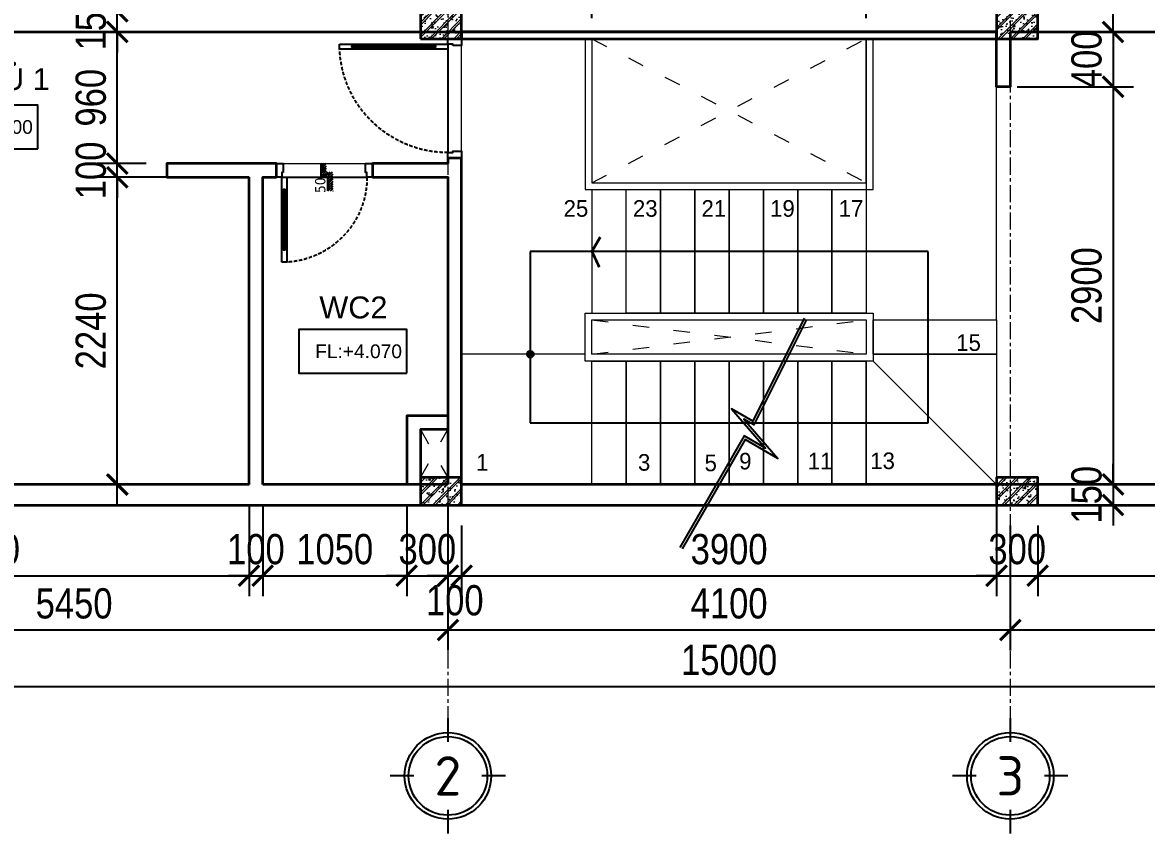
# Model space of a CAD drawing. Header units: inches. Extents: x 236662 to 497023, y -248575 to 81795.
# Drawn here: x 329811 to 338005, y -23908 to -17994 of the extents above; entities that cross this region are included whole.
import ezdxf
from ezdxf.enums import TextEntityAlignment as Align

# ---------------------------------------------------------------- set-up
doc = ezdxf.new("R2010")
doc.units = ezdxf.units.IN
doc.header["$LTSCALE"] = 10
doc.header["$MEASUREMENT"] = 0
for name, pattern in [('ACAD_ISO03W100', [30, 12, -18]), ('CENTER', [2, 1.25, -0.25, 0.25, -0.25]), ('DASHED2', [0.375, 0.25, -0.125]), ('HIDDEN', [0.375, 0.25, -0.125])]:
    doc.linetypes.add(name, pattern=pattern)
for name, color, linetype in [('01. HP_TEXT', 9, 'Continuous'), ('04. HP_CUA', 153, 'Continuous'), ('07. HP_KY HIEU', 43, 'Continuous'), ('07. HP_KY HIEU @ 1', 43, 'Continuous'), ('08. HP_DIM', 118, 'Continuous'), ('TEXT', 2, 'Continuous')]:
    doc.layers.add(name, color=color, linetype=linetype)
for name, color, linetype, lineweight in [('02. HP_BE TONG', 1, 'Continuous', 35), ('03. HP_TUONG', 2, 'Continuous', 35), ('05. HP_TRUC', 251, 'CENTER', 5), ('06. HP_THAY 1', 134, 'Continuous', 15), ('06. HP_THAY 2', 147, 'Continuous', 13), ('09_HP_HATCH', 8, 'Continuous', 5), ('14. HP_OPENING', 250, 'ACAD_ISO03W100', 5), ('GHICHU', 7, 'Continuous', 9), ('N KHUAT', 8, 'Continuous', 5)]:
    doc.layers.add(name, color=color, linetype=linetype, lineweight=lineweight)
doc.styles.add('AVO', font='VAVOB.TTF')
doc.styles.add('BAOANNOTE', font='arial.ttf', dxfattribs={"width": 0.8})
doc.styles.add('ISOCP50', font='isocpeur.ttf')
doc.styles.get("Standard").update_dxf_attribs({"font": 'arial.ttf'})
doc.styles.add('Tahoma', font='tahoma.ttf')
doc.styles.add('TEXT (none)', font='arial.ttf')
doc.styles.add('text2', font='VHELVCN.TTF')
doc.dimstyles.new('AL-100', dxfattribs={"dimtxt": 220, "dimasz": 150, "dimexe": 150, "dimexo": 150, "dimgap": 80, "dimtad": 1, "dimdec": 0, "dimzin": 9, "dimtxsty": 'text2', "dimblk": 'ARCHTICK', "dimcen": 1, "dimdle": 150, "dimclrd": 256, "dimclre": 256, "dimclrt": 7, "dimadec": 0, "dimazin": 0, "dimtfac": 1, "dimtdec": 0, "dimtix": 1, "dimtmove": 2, "dimatfit": 3, "dimldrblk": 'ARCHTICK', "dimfxl": 1, "dimtolj": 1, "dimtzin": 0, "dimlwd": -1, "dimlwe": -1, "dimarcsym": 0})

# ---------------------------------------------------------------- blocks, each defined once
blk = doc.blocks.new('_ArchTick')
at = {"color": 0, "linetype": 'ByBlock', "const_width": 0.15}
blk.add_lwpolyline([(-0.5, -0.5), (0.5, 0.5)], dxfattribs=at)
blk = doc.blocks.new('*D916')
at = {"layer": '08. HP_DIM', "transparency": 16777216}
for p, q in [((327461.9, -21662.7), (327461.9, -22985.6)), ((342461.9, -21662.7), (342461.9, -22985.6)), ((327311.9, -22835.6), (342611.9, -22835.6))]:
    blk.add_line(p, q, dxfattribs=at)
at = {"layer": 'Defpoints', "color": 0, "transparency": 16777216}
for p in [(327461.9, -21512.7), (342461.9, -21512.7), (342461.9, -22835.6)]:
    blk.add_point(p, dxfattribs=at)
at = {"layer": '08. HP_DIM', "transparency": 16777216, "xscale": 150, "yscale": 150, "zscale": 150, "rotation": 180}
blk.add_blockref('_ArchTick', (327461.9, -22835.6), dxfattribs=at)
at = {"layer": '08. HP_DIM', "transparency": 16777216, "xscale": 150, "yscale": 150, "zscale": 150}
blk.add_blockref('_ArchTick', (342461.9, -22835.6), dxfattribs=at)
at = {"layer": '08. HP_DIM', "color": 7, "transparency": 16777216, "insert": (334961.9, -22643.3), "char_height": 220, "attachment_point": 5, "style": 'text2'}
blk.add_mtext('\\A1;15000', dxfattribs=at)
blk = doc.blocks.new('grid test1')
at = {"ltscale": 20}
for p, q in [((0, 440), (0, 260)), ((-260, 0), (-440, 0)), ((440, 0), (260, 0)), ((0, -260), (0, -440))]:
    blk.add_line(p, q, dxfattribs=at)
at = {"color": 251, "ltscale": 20, "true_color": 0x636466}
for radius in [330, 300]:
    blk.add_circle((0, 0), radius, dxfattribs=at)
at = {"layer": '01. HP_TEXT', "color": 2, "ltscale": 20, "true_color": 0xf1eb1f, "style": 'ISOCP50'}
blk.add_attdef('GRID', text='', height=300, dxfattribs=at).set_placement((-36.9, 0.3), align=Align.MIDDLE_CENTER)
blk = doc.blocks.new('zcsadsdasd3')
at = {"layer": '05. HP_TRUC', "ltscale": 10}
for p, q in [((-9550, 4933.4), (-9550, -1554.2)), ((-5450, 4933.4), (-5450, -1554.2)), ((-15929.6, 0), (1239.1, 0))]:
    blk.add_line(p, q, dxfattribs=at)
at = {"layer": '07. HP_KY HIEU @ 1', "ltscale": 20}
ref = blk.add_blockref('grid test1', (-9550, -1974.6), dxfattribs=dict(at, xscale=0.9555000001564621, yscale=0.9555000001564621, zscale=0.9555000001564621))
ref.add_attrib('GRID', '2', dxfattribs={"layer": 'TEXT', "ltscale": 20, "height": 286.6, "style": 'ISOCP50'}).set_placement((-9550, -1974.6), align=Align.MIDDLE_CENTER)
ref = blk.add_blockref('grid test1', (-5450, -1974.6), dxfattribs=dict(at, xscale=0.9555000001564621, yscale=0.9555000001564621, zscale=0.9555000001564621))
ref.add_attrib('GRID', '3', dxfattribs={"layer": 'TEXT', "ltscale": 20, "height": 286.6, "style": 'ISOCP50'}).set_placement((-5450, -1974.6), align=Align.MIDDLE_CENTER)
blk = doc.blocks.new('Level mark - Plan 2')
blk.add_lwpolyline([(12.525, 0.4), (12.525, 3.6), (4.642, 3.6), (4.642, 0.4)], close=True)
at = {"style": 'BAOANNOTE', "flags": 8}
blk.add_attdef('FL%%P0.000', text='', height=2, dxfattribs=at).set_placement((9, 2), align=Align.MIDDLE_CENTER)
blk = doc.blocks.new('*D1336')
at = {"layer": '08. HP_DIM', "transparency": 16777216}
for p, q in [((-15000, -3750), (-15000, -5072.9)), ((0, -3750), (0, -5072.9)), ((-15150, -4922.9), (150, -4922.9))]:
    blk.add_line(p, q, dxfattribs=at)
at = {"layer": 'Defpoints', "color": 0, "transparency": 16777216}
for p in [(-15000, -3600), (0, -3600), (0, -4922.9)]:
    blk.add_point(p, dxfattribs=at)
at = {"layer": '08. HP_DIM', "transparency": 16777216, "xscale": 150, "yscale": 150, "zscale": 150, "rotation": 180}
blk.add_blockref('_ArchTick', (-15000, -4922.9), dxfattribs=at)
at = {"layer": '08. HP_DIM', "transparency": 16777216, "xscale": 150, "yscale": 150, "zscale": 150}
blk.add_blockref('_ArchTick', (0, -4922.9), dxfattribs=at)
at = {"layer": '08. HP_DIM', "color": 7, "transparency": 16777216, "insert": (-7500, -4730.6), "char_height": 220, "attachment_point": 5, "style": 'text2'}
blk.add_mtext('\\A1;15000', dxfattribs=at)
blk = doc.blocks.new('COT')
at = {"layer": '09_HP_HATCH'}
h = blk.add_hatch(dxfattribs=at)
h.set_pattern_fill('CHAU-01', color=256, scale=15, pattern_type=2)
h.set_pattern_definition([(50, (-55276.965, -37444.2), (107.58903, -9.41282), [11.25, -123.75]), (355, (-55276.97, -37444.2), (-20.8127, 112.82882), [9, -99]), (100.4514, (-55268, -37444.99), (86.7764, 103.41593), [9.56103, -105.17132]), (46.1842, (-55276.97, -37414.2), (160.08616, -24.82785), [16.875, -185.625]), (96.6356, (-55263.62, -37416.27), (140.1994, 146.11768), [14.34154, -157.75695]), (351.1842, (-55276.97, -37414.2), (140.1993, 146.1178), [13.5, -148.5]), (21, (-55261.965, -37421.7), (89.53606, -60.39283), [11.25, -123.75]), (326, (-55261.97, -37421.7), (36.4973, 108.7725), [9, -99]), (71.4514, (-55254.5, -37426.73), (126.0334, 48.37957), [9.56103, -105.17132]), (37.5, (-55276.965, -37444.2), (1.823978, 49.934078), [0, -97.8, 0, -100.5, 0, -99.375]), (7.5, (-55276.965, -37444.2), (39.46043, 59.161757), [0, -57.3, 0, -95.55, 0, -37.875]), (327.5, (-55310.415, -37444.2), (80.073365, -3.38323), [0, -37.5, 0, -117, 0, -155.25]), (317.5, (-55325.415, -37444.2), (87.477925, 15.01575), [0, -48.75, 0, -77.7, 0, -110.25]), (45, (-55276.965, -37444.2), (-45.07806, 45.07806), []), (45, (-55276.965, -37425.827), (-45.07806, 45.07806), [])])
h.paths.add_polyline_path([(0, -200), (300, -200), (300, 0), (0, 0)])
at = {"layer": '02. HP_BE TONG'}
blk.add_lwpolyline([(0, -200), (300, -200), (300, 0), (0, 0)], close=True, dxfattribs=at)
blk = doc.blocks.new('ádasdwdczxzc')
at = {"layer": '03. HP_TUONG'}
for p in [(-9750, 3600), (-5550, 3600), (-9750, 200), (-5550, 200)]:
    blk.add_blockref('COT', p, dxfattribs=at)
blk = doc.blocks.new('*D1337')
at = {"layer": '08. HP_DIM', "transparency": 16777216}
for p, q in [((-15000, -3750), (-15000, -4660.7)), ((-9550, -3750), (-9550, -4660.7)), ((-15150, -4510.7), (-9400, -4510.7))]:
    blk.add_line(p, q, dxfattribs=at)
at = {"layer": 'Defpoints', "color": 0, "transparency": 16777216}
for p in [(-15000, -3600), (-9550, -3600), (-9550, -4510.7)]:
    blk.add_point(p, dxfattribs=at)
at = {"layer": '08. HP_DIM', "transparency": 16777216, "xscale": 150, "yscale": 150, "zscale": 150, "rotation": 180}
blk.add_blockref('_ArchTick', (-15000, -4510.7), dxfattribs=at)
at = {"layer": '08. HP_DIM', "transparency": 16777216, "xscale": 150, "yscale": 150, "zscale": 150}
blk.add_blockref('_ArchTick', (-9550, -4510.7), dxfattribs=at)
at = {"layer": '08. HP_DIM', "color": 7, "transparency": 16777216, "insert": (-12275, -4318.3), "char_height": 220, "attachment_point": 5, "style": 'text2'}
blk.add_mtext('\\A1;5450', dxfattribs=at)
blk = doc.blocks.new('*D1338')
at = {"layer": '08. HP_DIM', "transparency": 16777216}
for p, q in [((-9550, -3750), (-9550, -4660.7)), ((-5450, -3750), (-5450, -4660.7)), ((-9700, -4510.7), (-5300, -4510.7))]:
    blk.add_line(p, q, dxfattribs=at)
at = {"layer": 'Defpoints', "color": 0, "transparency": 16777216}
for p in [(-9550, -3600), (-5450, -3600), (-5450, -4510.7)]:
    blk.add_point(p, dxfattribs=at)
at = {"layer": '08. HP_DIM', "transparency": 16777216, "xscale": 150, "yscale": 150, "zscale": 150, "rotation": 180}
blk.add_blockref('_ArchTick', (-9550, -4510.7), dxfattribs=at)
at = {"layer": '08. HP_DIM', "transparency": 16777216, "xscale": 150, "yscale": 150, "zscale": 150}
blk.add_blockref('_ArchTick', (-5450, -4510.7), dxfattribs=at)
at = {"layer": '08. HP_DIM', "color": 7, "transparency": 16777216, "insert": (-7500, -4318.3), "char_height": 220, "attachment_point": 5, "style": 'text2'}
blk.add_mtext('\\A1;4100', dxfattribs=at)
blk = doc.blocks.new('*D1339')
at = {"layer": '08. HP_DIM', "transparency": 16777216}
for p, q in [((-5450, -3750), (-5450, -4660.7)), ((0, -3750), (0, -4660.7)), ((-5600, -4510.7), (150, -4510.7))]:
    blk.add_line(p, q, dxfattribs=at)
at = {"layer": 'Defpoints', "color": 0, "transparency": 16777216}
for p in [(-5450, -3600), (0, -3600), (0, -4510.7)]:
    blk.add_point(p, dxfattribs=at)
at = {"layer": '08. HP_DIM', "transparency": 16777216, "xscale": 150, "yscale": 150, "zscale": 150, "rotation": 180}
blk.add_blockref('_ArchTick', (-5450, -4510.7), dxfattribs=at)
at = {"layer": '08. HP_DIM', "transparency": 16777216, "xscale": 150, "yscale": 150, "zscale": 150}
blk.add_blockref('_ArchTick', (0, -4510.7), dxfattribs=at)
at = {"layer": '08. HP_DIM', "color": 7, "transparency": 16777216, "insert": (-2725, -4318.3), "char_height": 220, "attachment_point": 5, "style": 'text2'}
blk.add_mtext('\\A1;5450', dxfattribs=at)
blk = doc.blocks.new('Step Symbol - Metric')
h = blk.add_hatch()
h.set_pattern_fill('_USER', color=0, angle=45, style=0, pattern_type=0)
h.set_pattern_definition([(45, (0, 4), (-0.70711, 0.70711), [])])
h.paths.add_polyline_path([(8, 0), (8, -3), (-3, -3), (-3, 1), (-8, 1), (-8, 4), (0, 4), (0, 0)])
at = {"color": 0}
blk.add_lwpolyline([(8, 0), (0, 0), (0, 4), (-8, 4)], dxfattribs=at)
blk.add_attdef('Step', (2, 2), '', height=3, dxfattribs=at)
blk = doc.blocks.new('*U282')
at = {"ltscale": 100}
for p, q in [((40, 790), (40, 200)), ((75, 200), (75, 790))]:
    blk.add_line(p, q, dxfattribs=at)
at = {"color": 8, "ltscale": 100}
blk.add_line((40, 100), (830, 100), dxfattribs=at)
at = {"ltscale": 100}
for points in [[(40, 890), (40, 790), (52.5, 790), (52.5, 800), (62.5, 800), (62.5, 790), (75, 790), (75, 890)], [(62.5, 200), (62.5, 190), (52.5, 190), (52.5, 200), (40, 200), (40, 100), (75, 100), (75, 200)], [(50, 65), (40, 65), (40, 100), (0, 100), (0, 0), (50, 0)], [(870, 100), (830, 100), (830, 65), (820, 65), (820, 0), (870, 0)]]:
    blk.add_lwpolyline(points, close=True, dxfattribs=at)
at = {"color": 8, "ltscale": 100}
blk.add_lwpolyline([(62.5, 800), (52.5, 800), (52.5, 190), (62.5, 190)], close=True, dxfattribs=at)
at = {"color": 8, "linetype": 'HIDDEN', "ltscale": 10}
blk.add_arc((40, 100), 790, 360, 90, dxfattribs=at)
blk = doc.blocks.new('*U33')
at = {"ltscale": 100}
for p, q in [((40, 620), (40, 200)), ((75, 200), (75, 620))]:
    blk.add_line(p, q, dxfattribs=at)
at = {"color": 8, "ltscale": 100}
blk.add_line((40, 100), (660, 100), dxfattribs=at)
at = {"ltscale": 100}
for points in [[(40, 720), (40, 620), (52.5, 620), (52.5, 630), (62.5, 630), (62.5, 620), (75, 620), (75, 720)], [(62.5, 200), (62.5, 190), (52.5, 190), (52.5, 200), (40, 200), (40, 100), (75, 100), (75, 200)], [(50, 65), (40, 65), (40, 100), (0, 100), (0, 0), (50, 0)], [(700, 100), (660, 100), (660, 65), (650, 65), (650, 0), (700, 0)]]:
    blk.add_lwpolyline(points, close=True, dxfattribs=at)
at = {"color": 8, "ltscale": 100}
blk.add_lwpolyline([(62.5, 630), (52.5, 630), (52.5, 190), (62.5, 190)], close=True, dxfattribs=at)
at = {"color": 8, "linetype": 'HIDDEN', "ltscale": 10}
blk.add_arc((40, 100), 620, 360, 90, dxfattribs=at)
blk = doc.blocks.new('*U1324')
at = {"ltscale": 100}
for p, q in [((427.5, 423.8), (126.6, 597.5)), ((144.1, 627.8), (445, 454.1)), ((2125.9, 627.8), (1825, 454.1)), ((1842.5, 423.8), (2143.4, 597.5)), ((427.5, 323.7), (126.6, 150)), ((144.1, 119.7), (445, 293.4)), ((2125.9, 119.7), (1825, 293.4)), ((1842.5, 323.7), (2143.4, 150))]:
    blk.add_line(p, q, dxfattribs=at)
at = {"color": 8, "ltscale": 100}
blk.add_line((40, 100), (2230, 100), dxfattribs=at)
at = {"ltscale": 100}
for points in [[(137.9, 617), (129.2, 622), (124.2, 613.3), (132.9, 608.3), (126.6, 597.5), (40, 647.5), (57.5, 677.8), (144.1, 627.8)], [(2132.1, 617), (2140.8, 622), (2145.8, 613.3), (2137.1, 608.3), (2143.4, 597.5), (2230, 647.5), (2212.5, 677.8), (2125.9, 627.8)], [(514.1, 373.8), (427.5, 423.8), (433.8, 434.6), (442.5, 429.6), (447.5, 438.2), (438.8, 443.2), (445, 454.1), (531.6, 404.1)], [(1755.9, 373.8), (1842.5, 423.8), (1836.2, 434.6), (1827.5, 429.6), (1822.5, 438.2), (1831.2, 443.2), (1825, 454.1), (1738.4, 404.1)], [(514.1, 373.8), (427.5, 323.7), (433.8, 312.9), (442.5, 317.9), (447.5, 309.3), (438.8, 304.3), (445, 293.4), (531.6, 343.4)], [(1755.9, 373.8), (1842.5, 323.7), (1836.2, 312.9), (1827.5, 317.9), (1822.5, 309.3), (1831.2, 304.3), (1825, 293.4), (1738.4, 343.4)], [(50, 65), (40, 65), (40, 100), (0, 100), (0, 0), (50, 0)], [(137.9, 130.5), (129.2, 125.5), (124.2, 134.2), (132.9, 139.2), (126.6, 150), (40, 100), (57.5, 69.7), (144.1, 119.7)], [(2132.1, 130.5), (2140.8, 125.5), (2145.8, 134.2), (2137.1, 139.2), (2143.4, 150), (2230, 100), (2212.5, 69.7), (2125.9, 119.7)], [(2220, 65), (2230, 65), (2230, 100), (2270, 100), (2270, 0), (2220, 0)]]:
    blk.add_lwpolyline(points, close=True, dxfattribs=at)
at = {"color": 8, "ltscale": 100}
for points in [[(447.5, 438.2), (442.5, 429.6), (124.2, 613.3), (129.2, 622)], [(1822.5, 438.2), (1827.5, 429.6), (2145.8, 613.3), (2140.8, 622)], [(447.5, 309.3), (442.5, 317.9), (124.2, 134.2), (129.2, 125.5)], [(1822.5, 309.3), (1827.5, 317.9), (2145.8, 134.2), (2140.8, 125.5)]]:
    blk.add_lwpolyline(points, close=True, dxfattribs=at)
at = {"color": 8, "linetype": 'HIDDEN', "ltscale": 10}
for centre, start, end in [((40, 100), 0, 30), ((2230, 100), 150, 180)]:
    blk.add_arc(centre, 547.5, start, end, dxfattribs=at)
blk.add_arc((542.3, 390), 580, 210, 213.45961)
blk = doc.blocks.new('CUA TANG 2')
at = {"layer": '04. HP_CUA'}
for name, p, xscale, rotation in [('*U282', (5550, -200), -1.000000000000001, 90), ('*U33', (4200, -1110), -1, 180)]:
    blk.add_blockref(name, p, dxfattribs=dict(at, xscale=xscale, rotation=rotation))
at = {"layer": '04. HP_CUA', "rotation": 90}
blk.add_blockref('*U1324', (100, -2935), dxfattribs=at)
blk = doc.blocks.new('*D1001')
at = {"layer": '08. HP_DIM', "transparency": 16777216}
for p, q in [((333961.9, -17962.7), (333961.9, -17183.1)), ((335961.9, -17962.7), (335961.9, -17183.1)), ((336111.9, -17333.1), (333811.9, -17333.1))]:
    blk.add_line(p, q, dxfattribs=at)
at = {"layer": 'Defpoints', "color": 0, "transparency": 16777216}
for p in [(333961.9, -17333.1), (333961.9, -18112.7, -312.3), (335961.9, -18112.7, -312.3)]:
    blk.add_point(p, dxfattribs=at)
at = {"layer": '08. HP_DIM', "transparency": 16777216, "xscale": 150, "yscale": 150, "zscale": 150, "rotation": 180}
blk.add_blockref('_ArchTick', (333961.9, -17333.1), dxfattribs=at)
at = {"layer": '08. HP_DIM', "transparency": 16777216, "xscale": 150, "yscale": 150, "zscale": 150}
blk.add_blockref('_ArchTick', (335961.9, -17333.1), dxfattribs=at)
at = {"layer": '08. HP_DIM', "color": 7, "transparency": 16777216, "insert": (334961.9, -17140.7), "char_height": 220, "attachment_point": 5, "style": 'text2'}
blk.add_mtext('\\A1;2000', dxfattribs=at)
blk = doc.blocks.new('*D1002')
at = {"layer": '08. HP_DIM', "transparency": 16777216}
for p, q in [((333011.9, -17762.7), (333011.9, -17183.1)), ((333961.9, -17962.7), (333961.9, -17183.1)), ((334111.9, -17333.1), (332861.9, -17333.1))]:
    blk.add_line(p, q, dxfattribs=at)
at = {"layer": 'Defpoints', "color": 0, "transparency": 16777216}
for p in [(333011.9, -17333.1), (333011.9, -17912.7, -312.3), (333961.9, -18112.7, -312.3)]:
    blk.add_point(p, dxfattribs=at)
at = {"layer": '08. HP_DIM', "transparency": 16777216, "xscale": 150, "yscale": 150, "zscale": 150, "rotation": 180}
blk.add_blockref('_ArchTick', (333011.9, -17333.1), dxfattribs=at)
at = {"layer": '08. HP_DIM', "transparency": 16777216, "xscale": 150, "yscale": 150, "zscale": 150}
blk.add_blockref('_ArchTick', (333961.9, -17333.1), dxfattribs=at)
at = {"layer": '08. HP_DIM', "color": 7, "transparency": 16777216, "insert": (333486.9, -17140.7), "char_height": 220, "attachment_point": 5, "style": 'text2'}
blk.add_mtext('\\A1;950', dxfattribs=at)
blk = doc.blocks.new('*D1003')
at = {"layer": '08. HP_DIM', "transparency": 16777216}
for p, q in [((327561.9, -17912.7), (327561.9, -17183.1)), ((333011.9, -17762.7), (333011.9, -17183.1)), ((333161.9, -17333.1), (327411.9, -17333.1))]:
    blk.add_line(p, q, dxfattribs=at)
at = {"layer": 'Defpoints', "color": 0, "transparency": 16777216}
for p in [(327561.9, -17333.1), (333011.9, -17912.7, -312.3), (327561.9, -18062.7, -312.3)]:
    blk.add_point(p, dxfattribs=at)
at = {"layer": '08. HP_DIM', "transparency": 16777216, "xscale": 150, "yscale": 150, "zscale": 150, "rotation": 180}
blk.add_blockref('_ArchTick', (327561.9, -17333.1), dxfattribs=at)
at = {"layer": '08. HP_DIM', "transparency": 16777216, "xscale": 150, "yscale": 150, "zscale": 150}
blk.add_blockref('_ArchTick', (333011.9, -17333.1), dxfattribs=at)
at = {"layer": '08. HP_DIM', "color": 7, "transparency": 16777216, "insert": (330286.9, -17140.7), "char_height": 220, "attachment_point": 5, "style": 'text2'}
blk.add_mtext('\\A1;5450', dxfattribs=at)
blk = doc.blocks.new('*D1015')
at = {"layer": '08. HP_DIM', "transparency": 16777216}
for p, q in [((330501.8, -21512.7), (330501.8, -18972.7)), ((331311.9, -19122.7), (330351.8, -19122.7)), ((331311.9, -21362.7), (330351.8, -21362.7))]:
    blk.add_line(p, q, dxfattribs=at)
at = {"layer": 'Defpoints', "color": 0, "transparency": 16777216}
for p in [(330501.8, -19122.7), (331461.9, -19122.7, -312.3), (331461.9, -21362.7, -312.3)]:
    blk.add_point(p, dxfattribs=at)
at = {"layer": '08. HP_DIM', "transparency": 16777216, "xscale": 150, "yscale": 150, "zscale": 150}
for p, rotation in [((330501.8, -19122.7), 90), ((330501.8, -21362.7), 270)]:
    blk.add_blockref('_ArchTick', p, dxfattribs=dict(at, rotation=rotation))
at = {"layer": '08. HP_DIM', "color": 7, "transparency": 16777216, "insert": (330309.5, -20242.7), "char_height": 220, "attachment_point": 5, "rotation": 90, "style": 'text2'}
blk.add_mtext('\\A1;2240', dxfattribs=at)
blk = doc.blocks.new('*D1016')
at = {"layer": '08. HP_DIM', "transparency": 16777216}
for p, q in [((330501.8, -19022.7), (330501.8, -18872.7)), ((330711.9, -19022.7), (330351.8, -19022.7)), ((330501.8, -19122.7), (330501.8, -19022.7)), ((331311.9, -19122.7), (330351.8, -19122.7)), ((330501.8, -19122.7), (330501.8, -19272.7))]:
    blk.add_line(p, q, dxfattribs=at)
at = {"layer": 'Defpoints', "color": 0, "transparency": 16777216}
for p in [(330501.8, -19022.7), (330861.9, -19022.7, -312.3), (331461.9, -19122.7, -312.3)]:
    blk.add_point(p, dxfattribs=at)
at = {"layer": '08. HP_DIM', "transparency": 16777216, "xscale": 150, "yscale": 150, "zscale": 150}
for p, rotation in [((330501.8, -19022.7), 270), ((330501.8, -19122.7), 90)]:
    blk.add_blockref('_ArchTick', p, dxfattribs=dict(at, rotation=rotation))
at = {"layer": '08. HP_DIM', "color": 7, "transparency": 16777216, "insert": (330309.5, -19072.7), "char_height": 220, "attachment_point": 5, "rotation": 90, "style": 'text2'}
blk.add_mtext('\\A1;100', dxfattribs=at)
blk = doc.blocks.new('*D1017')
at = {"layer": '08. HP_DIM', "transparency": 16777216}
for p, q in [((330501.8, -19172.7), (330501.8, -17912.7)), ((332561.9, -18062.7), (330351.8, -18062.7)), ((330711.9, -19022.7), (330351.8, -19022.7))]:
    blk.add_line(p, q, dxfattribs=at)
at = {"layer": 'Defpoints', "color": 0, "transparency": 16777216}
for p in [(330501.8, -18062.7), (332711.9, -18062.7, -312.3), (330861.9, -19022.7, -312.3)]:
    blk.add_point(p, dxfattribs=at)
at = {"layer": '08. HP_DIM', "transparency": 16777216, "xscale": 150, "yscale": 150, "zscale": 150}
for p, rotation in [((330501.8, -18062.7), 90), ((330501.8, -19022.7), 270)]:
    blk.add_blockref('_ArchTick', p, dxfattribs=dict(at, rotation=rotation))
at = {"layer": '08. HP_DIM', "color": 7, "transparency": 16777216, "insert": (330309.5, -18542.7), "char_height": 220, "attachment_point": 5, "rotation": 90, "style": 'text2'}
blk.add_mtext('\\A1;960', dxfattribs=at)
blk = doc.blocks.new('*D1018')
at = {"layer": '08. HP_DIM', "transparency": 16777216}
for p, q in [((330501.8, -17912.7), (330501.8, -17762.7)), ((332561.9, -17912.7), (330351.8, -17912.7)), ((330501.8, -18062.7), (330501.8, -17912.7)), ((332561.9, -18062.7), (330351.8, -18062.7)), ((330501.8, -18062.7), (330501.8, -18212.7))]:
    blk.add_line(p, q, dxfattribs=at)
at = {"layer": 'Defpoints', "color": 0, "transparency": 16777216}
for p in [(330501.8, -17912.7), (332711.9, -17912.7, -312.3), (332711.9, -18062.7, -312.3)]:
    blk.add_point(p, dxfattribs=at)
at = {"layer": '08. HP_DIM', "transparency": 16777216, "xscale": 150, "yscale": 150, "zscale": 150}
for p, rotation in [((330501.8, -17912.7), 270), ((330501.8, -18062.7), 90)]:
    blk.add_blockref('_ArchTick', p, dxfattribs=dict(at, rotation=rotation))
at = {"layer": '08. HP_DIM', "color": 7, "transparency": 16777216, "insert": (330309.5, -17987.7), "char_height": 220, "attachment_point": 5, "rotation": 90, "style": 'text2'}
blk.add_mtext('\\A1;150', dxfattribs=at)
blk = doc.blocks.new('*D1019')
at = {"layer": '08. HP_DIM', "transparency": 16777216}
for p, q in [((337760.6, -18062.7), (337760.6, -17912.7)), ((337061.9, -18062.7), (337910.6, -18062.7)), ((337760.6, -18062.7), (337760.6, -18462.7)), ((337061.9, -18462.7), (337910.6, -18462.7)), ((337760.6, -18462.7), (337760.6, -18612.7))]:
    blk.add_line(p, q, dxfattribs=at)
at = {"layer": 'Defpoints', "color": 0, "transparency": 16777216}
for p in [(336911.9, -18062.7, -312.3), (336911.9, -18462.7, -312.3), (337760.6, -18462.7)]:
    blk.add_point(p, dxfattribs=at)
at = {"layer": '08. HP_DIM', "transparency": 16777216, "xscale": 150, "yscale": 150, "zscale": 150}
for p, rotation in [((337760.6, -18062.7), 270), ((337760.6, -18462.7), 90)]:
    blk.add_blockref('_ArchTick', p, dxfattribs=dict(at, rotation=rotation))
at = {"layer": '08. HP_DIM', "color": 7, "transparency": 16777216, "insert": (337568.2, -18262.7), "char_height": 220, "attachment_point": 5, "rotation": 90, "style": 'text2'}
blk.add_mtext('\\A1;400', dxfattribs=at)
blk = doc.blocks.new('*D1020')
at = {"layer": '08. HP_DIM', "transparency": 16777216}
for p, q in [((337760.6, -18312.7), (337760.6, -21512.7)), ((337061.9, -18462.7), (337910.6, -18462.7)), ((337361.9, -21362.7), (337910.6, -21362.7))]:
    blk.add_line(p, q, dxfattribs=at)
at = {"layer": 'Defpoints', "color": 0, "transparency": 16777216}
for p in [(336911.9, -18462.7, -312.3), (337211.9, -21362.7, -312.3), (337760.6, -21362.7)]:
    blk.add_point(p, dxfattribs=at)
at = {"layer": '08. HP_DIM', "transparency": 16777216, "xscale": 150, "yscale": 150, "zscale": 150}
for p, rotation in [((337760.6, -18462.7), 90), ((337760.6, -21362.7), 270)]:
    blk.add_blockref('_ArchTick', p, dxfattribs=dict(at, rotation=rotation))
at = {"layer": '08. HP_DIM', "color": 7, "transparency": 16777216, "insert": (337568.2, -19912.7), "char_height": 220, "attachment_point": 5, "rotation": 90, "style": 'text2'}
blk.add_mtext('\\A1;2900', dxfattribs=at)
blk = doc.blocks.new('*D1021')
at = {"layer": '08. HP_DIM', "transparency": 16777216}
for p, q in [((337760.6, -21362.7), (337760.6, -21212.7)), ((337361.9, -21362.7), (337910.6, -21362.7)), ((337760.6, -21362.7), (337760.6, -21512.7)), ((337361.9, -21512.7), (337910.6, -21512.7)), ((337760.6, -21512.7), (337760.6, -21662.7))]:
    blk.add_line(p, q, dxfattribs=at)
at = {"layer": 'Defpoints', "color": 0, "transparency": 16777216}
for p in [(337211.9, -21362.7, -312.3), (337211.9, -21512.7, -312.3), (337760.6, -21512.7)]:
    blk.add_point(p, dxfattribs=at)
at = {"layer": '08. HP_DIM', "transparency": 16777216, "xscale": 150, "yscale": 150, "zscale": 150}
for p, rotation in [((337760.6, -21362.7), 270), ((337760.6, -21512.7), 90)]:
    blk.add_blockref('_ArchTick', p, dxfattribs=dict(at, rotation=rotation))
at = {"layer": '08. HP_DIM', "color": 7, "transparency": 16777216, "insert": (337568.2, -21437.7), "char_height": 220, "attachment_point": 5, "rotation": 90, "style": 'text2'}
blk.add_mtext('\\A1;150', dxfattribs=at)
blk = doc.blocks.new('*D1022')
at = {"layer": '08. HP_DIM', "transparency": 16777216}
for p, q in [((335961.9, -17962.7), (335961.9, -17183.1)), ((336911.9, -17762.7), (336911.9, -17183.1)), ((335811.9, -17333.1), (337061.9, -17333.1))]:
    blk.add_line(p, q, dxfattribs=at)
at = {"layer": 'Defpoints', "color": 0, "transparency": 16777216}
for p in [(336911.9, -17333.1), (336911.9, -17912.7, -312.3), (335961.9, -18112.7, -312.3)]:
    blk.add_point(p, dxfattribs=at)
at = {"layer": '08. HP_DIM', "transparency": 16777216, "xscale": 150, "yscale": 150, "zscale": 150, "rotation": 180}
blk.add_blockref('_ArchTick', (335961.9, -17333.1), dxfattribs=at)
at = {"layer": '08. HP_DIM', "transparency": 16777216, "xscale": 150, "yscale": 150, "zscale": 150}
blk.add_blockref('_ArchTick', (336911.9, -17333.1), dxfattribs=at)
at = {"layer": '08. HP_DIM', "color": 7, "transparency": 16777216, "insert": (336436.9, -17140.7), "char_height": 220, "attachment_point": 5, "style": 'text2'}
blk.add_mtext('\\A1;950', dxfattribs=at)
blk = doc.blocks.new('*D1045')
at = {"layer": '08. HP_DIM', "transparency": 16777216}
for p, q in [((327561.9, -21512.7), (327561.9, -22177.9)), ((331461.9, -21512.7), (331461.9, -22177.9)), ((327411.9, -22027.9), (331611.9, -22027.9))]:
    blk.add_line(p, q, dxfattribs=at)
at = {"layer": 'Defpoints', "color": 0, "transparency": 16777216}
for p in [(327561.9, -21362.7, -312.3), (331461.9, -21362.7, -312.3), (331461.9, -22027.9)]:
    blk.add_point(p, dxfattribs=at)
at = {"layer": '08. HP_DIM', "transparency": 16777216, "xscale": 150, "yscale": 150, "zscale": 150, "rotation": 180}
blk.add_blockref('_ArchTick', (327561.9, -22027.9), dxfattribs=at)
at = {"layer": '08. HP_DIM', "transparency": 16777216, "xscale": 150, "yscale": 150, "zscale": 150}
blk.add_blockref('_ArchTick', (331461.9, -22027.9), dxfattribs=at)
at = {"layer": '08. HP_DIM', "color": 7, "transparency": 16777216, "insert": (329511.9, -21835.5), "char_height": 220, "attachment_point": 5, "style": 'text2'}
blk.add_mtext('\\A1;3900', dxfattribs=at)
blk = doc.blocks.new('*D1046')
at = {"layer": '08. HP_DIM', "transparency": 16777216}
for p, q in [((331461.9, -21512.7), (331461.9, -22177.9)), ((331561.9, -21512.7), (331561.9, -22177.9)), ((331461.9, -22027.9), (331311.9, -22027.9)), ((331461.9, -22027.9), (331561.9, -22027.9)), ((331561.9, -22027.9), (331711.9, -22027.9))]:
    blk.add_line(p, q, dxfattribs=at)
at = {"layer": 'Defpoints', "color": 0, "transparency": 16777216}
for p in [(331461.9, -21362.7, -312.3), (331561.9, -21362.7, -312.3), (331561.9, -22027.9)]:
    blk.add_point(p, dxfattribs=at)
at = {"layer": '08. HP_DIM', "transparency": 16777216, "xscale": 150, "yscale": 150, "zscale": 150}
blk.add_blockref('_ArchTick', (331461.9, -22027.9), dxfattribs=at)
at = {"layer": '08. HP_DIM', "transparency": 16777216, "xscale": 150, "yscale": 150, "zscale": 150, "rotation": 180}
blk.add_blockref('_ArchTick', (331561.9, -22027.9), dxfattribs=at)
at = {"layer": '08. HP_DIM', "color": 7, "transparency": 16777216, "insert": (331511.9, -21835.5), "char_height": 220, "attachment_point": 5, "style": 'text2'}
blk.add_mtext('\\A1;100', dxfattribs=at)
blk = doc.blocks.new('*D1047')
at = {"layer": '08. HP_DIM', "transparency": 16777216}
for p, q in [((331561.9, -21512.7), (331561.9, -22177.9)), ((332611.9, -21512.7), (332611.9, -22177.9)), ((331411.9, -22027.9), (332761.9, -22027.9))]:
    blk.add_line(p, q, dxfattribs=at)
at = {"layer": 'Defpoints', "color": 0, "transparency": 16777216}
for p in [(331561.9, -21362.7, -312.3), (332611.9, -21362.7, -312.3), (332611.9, -22027.9)]:
    blk.add_point(p, dxfattribs=at)
at = {"layer": '08. HP_DIM', "transparency": 16777216, "xscale": 150, "yscale": 150, "zscale": 150, "rotation": 180}
blk.add_blockref('_ArchTick', (331561.9, -22027.9), dxfattribs=at)
at = {"layer": '08. HP_DIM', "transparency": 16777216, "xscale": 150, "yscale": 150, "zscale": 150}
blk.add_blockref('_ArchTick', (332611.9, -22027.9), dxfattribs=at)
at = {"layer": '08. HP_DIM', "color": 7, "transparency": 16777216, "insert": (332086.9, -21835.5), "char_height": 220, "attachment_point": 5, "style": 'text2'}
blk.add_mtext('\\A1;1050', dxfattribs=at)
blk = doc.blocks.new('*D1048')
at = {"layer": '08. HP_DIM', "transparency": 16777216}
for p, q in [((332611.9, -21512.7), (332611.9, -22177.9)), ((332911.9, -21512.7), (332911.9, -22177.9)), ((332611.9, -22027.9), (332461.9, -22027.9)), ((332611.9, -22027.9), (332911.9, -22027.9)), ((332911.9, -22027.9), (333061.9, -22027.9))]:
    blk.add_line(p, q, dxfattribs=at)
at = {"layer": 'Defpoints', "color": 0, "transparency": 16777216}
for p in [(332611.9, -21362.7, -312.3), (332911.9, -21362.7, -312.3), (332911.9, -22027.9)]:
    blk.add_point(p, dxfattribs=at)
at = {"layer": '08. HP_DIM', "transparency": 16777216, "xscale": 150, "yscale": 150, "zscale": 150}
blk.add_blockref('_ArchTick', (332611.9, -22027.9), dxfattribs=at)
at = {"layer": '08. HP_DIM', "transparency": 16777216, "xscale": 150, "yscale": 150, "zscale": 150, "rotation": 180}
blk.add_blockref('_ArchTick', (332911.9, -22027.9), dxfattribs=at)
at = {"layer": '08. HP_DIM', "color": 7, "transparency": 16777216, "insert": (332761.9, -21835.5), "char_height": 220, "attachment_point": 5, "style": 'text2'}
blk.add_mtext('\\A1;300', dxfattribs=at)
blk = doc.blocks.new('*D1049')
at = {"layer": '08. HP_DIM', "transparency": 16777216}
for p, q in [((332911.9, -21512.7), (332911.9, -22177.9)), ((333011.9, -21662.7), (333011.9, -22177.9)), ((332911.9, -22027.9), (332761.9, -22027.9)), ((332911.9, -22027.9), (333011.9, -22027.9)), ((333011.9, -22027.9), (333161.9, -22027.9))]:
    blk.add_line(p, q, dxfattribs=at)
at = {"layer": 'Defpoints', "color": 0, "transparency": 16777216}
for p in [(332911.9, -21362.7, -312.3), (333011.9, -21512.7, -312.3), (333011.9, -22027.9)]:
    blk.add_point(p, dxfattribs=at)
at = {"layer": '08. HP_DIM', "transparency": 16777216, "xscale": 150, "yscale": 150, "zscale": 150}
blk.add_blockref('_ArchTick', (332911.9, -22027.9), dxfattribs=at)
at = {"layer": '08. HP_DIM', "transparency": 16777216, "xscale": 150, "yscale": 150, "zscale": 150, "rotation": 180}
blk.add_blockref('_ArchTick', (333011.9, -22027.9), dxfattribs=at)
at = {"layer": '08. HP_DIM', "color": 7, "transparency": 16777216, "insert": (332961.9, -22208.4), "char_height": 220, "attachment_point": 5, "style": 'text2'}
blk.add_mtext('\\A1;100', dxfattribs=at)
blk = doc.blocks.new('*D1050')
at = {"layer": '08. HP_DIM', "transparency": 16777216}
for p, q in [((336911.9, -21462.7), (336911.9, -22177.9)), ((333011.9, -21662.7), (333011.9, -22177.9)), ((332861.9, -22027.9), (337061.9, -22027.9))]:
    blk.add_line(p, q, dxfattribs=at)
at = {"layer": 'Defpoints', "color": 0, "transparency": 16777216}
for p in [(336911.9, -21312.7, -312.3), (333011.9, -21512.7, -312.3), (336911.9, -22027.9)]:
    blk.add_point(p, dxfattribs=at)
at = {"layer": '08. HP_DIM', "transparency": 16777216, "xscale": 150, "yscale": 150, "zscale": 150, "rotation": 180}
blk.add_blockref('_ArchTick', (333011.9, -22027.9), dxfattribs=at)
at = {"layer": '08. HP_DIM', "transparency": 16777216, "xscale": 150, "yscale": 150, "zscale": 150}
blk.add_blockref('_ArchTick', (336911.9, -22027.9), dxfattribs=at)
at = {"layer": '08. HP_DIM', "color": 7, "transparency": 16777216, "insert": (334961.9, -21835.5), "char_height": 220, "attachment_point": 5, "style": 'text2'}
blk.add_mtext('\\A1;3900', dxfattribs=at)
blk = doc.blocks.new('*D1051')
at = {"layer": '08. HP_DIM', "transparency": 16777216}
for p, q in [((336911.9, -21462.7), (336911.9, -22177.9)), ((337211.9, -21662.7), (337211.9, -22177.9)), ((336911.9, -22027.9), (336761.9, -22027.9)), ((336911.9, -22027.9), (337211.9, -22027.9)), ((337211.9, -22027.9), (337361.9, -22027.9))]:
    blk.add_line(p, q, dxfattribs=at)
at = {"layer": 'Defpoints', "color": 0, "transparency": 16777216}
for p in [(336911.9, -21312.7, -312.3), (337211.9, -21512.7, -312.3), (337211.9, -22027.9)]:
    blk.add_point(p, dxfattribs=at)
at = {"layer": '08. HP_DIM', "transparency": 16777216, "xscale": 150, "yscale": 150, "zscale": 150}
blk.add_blockref('_ArchTick', (336911.9, -22027.9), dxfattribs=at)
at = {"layer": '08. HP_DIM', "transparency": 16777216, "xscale": 150, "yscale": 150, "zscale": 150, "rotation": 180}
blk.add_blockref('_ArchTick', (337211.9, -22027.9), dxfattribs=at)
at = {"layer": '08. HP_DIM', "color": 7, "transparency": 16777216, "insert": (337061.9, -21835.5), "char_height": 220, "attachment_point": 5, "style": 'text2'}
blk.add_mtext('\\A1;300', dxfattribs=at)
blk = doc.blocks.new('*D1052')
at = {"layer": '08. HP_DIM', "transparency": 16777216}
for p, q in [((342311.9, -21512.7), (342311.9, -22177.9)), ((337211.9, -21662.7), (337211.9, -22177.9)), ((337061.9, -22027.9), (342461.9, -22027.9))]:
    blk.add_line(p, q, dxfattribs=at)
at = {"layer": 'Defpoints', "color": 0, "transparency": 16777216}
for p in [(342311.9, -21362.7, -312.3), (337211.9, -21512.7, -312.3), (342311.9, -22027.9)]:
    blk.add_point(p, dxfattribs=at)
at = {"layer": '08. HP_DIM', "transparency": 16777216, "xscale": 150, "yscale": 150, "zscale": 150, "rotation": 180}
blk.add_blockref('_ArchTick', (337211.9, -22027.9), dxfattribs=at)
at = {"layer": '08. HP_DIM', "transparency": 16777216, "xscale": 150, "yscale": 150, "zscale": 150}
blk.add_blockref('_ArchTick', (342311.9, -22027.9), dxfattribs=at)
at = {"layer": '08. HP_DIM', "color": 7, "transparency": 16777216, "insert": (339761.9, -21835.5), "char_height": 220, "attachment_point": 5, "style": 'text2'}
blk.add_mtext('\\A1;5100', dxfattribs=at)
blk = doc.blocks.new('mb tang 2')
at = {"layer": '07. HP_KY HIEU'}
h = blk.add_hatch(color=256, dxfattribs=at)
h.dxf.hatch_style = 1
edge = h.paths.add_edge_path()
edge.add_arc((-8950, -2500), 25, 0, 360)
at = {"layer": '03. HP_TUONG'}
blk.add_line((-10100, -1110), (-10100, -1210), dxfattribs=at)
for points in [[(-11000, -3450), (-14900, -3450), (-14900, -2935), (-15000, -2935), (-15000, -3600), (0, -3600), (0, 0), (-15000, 0), (-15000, -509.2), (-14900, -509.2), (-14900, -150), (-5550, -150)], [(-5450, -150), (-150, -150), (-150, -3450), (-9450, -3450)], [(-5450, -150), (-5450, -550), (-5550, -550), (-5550, -150)], [(-10800, -1210), (-10800, -1110), (-11600, -1110), (-11600, -1210), (-11000, -1210)], [(-9550, -1110), (-10100, -1110)], [(-9450, -1110), (-9450, -1110), (-9450, -1070), (-9550, -1070), (-9550, -1110)], [(-9450, -3450), (-9450, -1110)], [(-11000, -3450), (-11000, -1210)], [(-10900, -3450), (-10900, -1210), (-10800, -1210)], [(-10100, -1210), (-9550, -1210), (-9550, -3450)], [(-9550, -2950), (-9850, -2950), (-9850, -3450)], [(-9550, -3050), (-9750, -3050), (-9750, -3450)], [(-9550, -3450), (-10900, -3450)]]:
    blk.add_lwpolyline(points, dxfattribs=at)
blk.add_lwpolyline([(-9450, -200), (-5550, -200), (-5550, -150), (-9450, -150)], close=True, dxfattribs=at)
at = {"layer": '06. HP_THAY 1'}
for points in [[(-8550, -200), (-8550, -1300), (-6450, -1300), (-6450, -200)], [(-8500, -200), (-8500, -1250), (-6500, -1250), (-6500, -200)]]:
    blk.add_lwpolyline(points, dxfattribs=at)
for points in [[(-8550, -2200), (-6450, -2200), (-6450, -2550), (-8550, -2550)], [(-8500, -2250), (-6500, -2250), (-6500, -2500), (-8500, -2500)]]:
    blk.add_lwpolyline(points, close=True, dxfattribs=at)
at = {"layer": '06. HP_THAY 2'}
for p, q in [((-9450, -1070), (-9450, -150)), ((-8500, -1300), (-8500, -2200)), ((-6450, -2550), (-5550, -3450))]:
    blk.add_line(p, q, dxfattribs=at)
for points in [[(-6450, -2250), (-5550, -2250), (-5550, -200), (-6500, -200), (-6500, -2200), (-6450, -2200)], [(-10800, -1110), (-10100, -1110), (-10100, -1210), (-10800, -1210)], [(-8250, -2200), (-8250, -1300), (-8000, -1300), (-8000, -2200)], [(-8000, -2200), (-8000, -1300), (-7750, -1300), (-7750, -2200)], [(-7750, -2200), (-7750, -1300), (-7500, -1300), (-7500, -2200)], [(-7500, -2200), (-7500, -1300), (-7250, -1300), (-7250, -2200)], [(-7250, -2200), (-7250, -1300), (-7000, -1300), (-7000, -2200)], [(-7000, -2200), (-7000, -1300), (-6750, -1300), (-6750, -2200)], [(-6750, -2200), (-6750, -1300), (-6500, -1300), (-6500, -2200)], [(-6450, -2250), (-5550, -2250), (-5550, -2500), (-6450, -2500)], [(-8500, -3450), (-8500, -2550), (-8250, -2550), (-8250, -3450)], [(-8250, -3450), (-8250, -2550), (-8000, -2550), (-8000, -3450)], [(-8000, -3450), (-8000, -2550), (-7750, -2550), (-7750, -3450)], [(-7750, -3450), (-7750, -2550), (-7500, -2550), (-7500, -3450)], [(-7500, -3450), (-7500, -2550), (-7250, -2550), (-7250, -3450)], [(-7250, -3450), (-7250, -2550), (-7000, -2550), (-7000, -3450)], [(-7000, -3450), (-7000, -2550), (-6750, -2550), (-6750, -3450)], [(-6750, -3450), (-6750, -2550), (-6500, -2550), (-6500, -3450)]]:
    blk.add_lwpolyline(points, close=True, dxfattribs=at)
for points in [[(-8550, -2500), (-9450, -2500), (-9450, -3450), (-8500, -3450), (-8500, -2550)], [(-6450, -2500), (-5550, -2500), (-5550, -3450), (-6500, -3450), (-6500, -2550)], [(-6450, -2500), (-6450, -2550), (-6500, -2550)]]:
    blk.add_lwpolyline(points, dxfattribs=at)
at = {"layer": '07. HP_KY HIEU', "linetype": 'DASHED2'}
blk.add_lwpolyline([(-8950, -1750), (-8950, -3000), (-6050, -3000), (-6050, -1750)], close=True, dxfattribs=at)
at = {"layer": '07. HP_KY HIEU'}
for points in [[(-6951.7, -2237.3), (-7328.1, -2989.1), (-7483.3, -2899.5), (-7234.9, -3186.1), (-7390.1, -3096.5), (-7859.8, -3910.1)], [(-6935, -2246.9), (-7321, -3015.5), (-7393.4, -2973.7), (-7145, -3260.3), (-7383, -3122.9), (-7843.1, -3919.7)]]:
    blk.add_lwpolyline(points, dxfattribs=at)
blk.add_circle((-8950, -2500), 25, dxfattribs=at)
at = {"layer": '14. HP_OPENING'}
for p, q in [((-8500, -200), (-6500, -1250)), ((-8500, -1250), (-6500, -200)), ((-8500, -2250), (-6500, -2500)), ((-8500, -2500), (-6500, -2250)), ((-9750, -3050), (-9550, -3400)), ((-9750, -3400), (-9550, -3050))]:
    blk.add_line(p, q, dxfattribs=at)
at = {"layer": 'N KHUAT', "linetype": 'Continuous', "const_width": 20}
blk.add_lwpolyline([(-8446.4, -1865.5), (-8500, -1750), (-8439.4, -1646)], dxfattribs=at)
ref = blk.add_blockref('Level mark - Plan 2', (-13792.3, -1043.2), dxfattribs=dict(xscale=100, yscale=100, zscale=100))
ref.add_attrib('FL%%P0.000', 'FL:+4.100', dxfattribs={"height": 100, "style": 'BAOANNOTE'}).set_placement((-12892.3, -843.2), align=Align.MIDDLE_CENTER)
ref = blk.add_blockref('Level mark - Plan 2', (-11101.2, -2678.9, 312.3), dxfattribs=dict(xscale=100, yscale=100, zscale=100))
ref.add_attrib('FL%%P0.000', 'FL:+4.070', dxfattribs={"height": 100, "style": 'BAOANNOTE'}).set_placement((-10201.2, -2478.9, 312.3), align=Align.MIDDLE_CENTER)
at = {"layer": '07. HP_KY HIEU @ 1'}
ref = blk.add_blockref('Step Symbol - Metric', (-10425, -1210), dxfattribs=dict(at, xscale=-12.50000000000002, yscale=12.50000000000002, zscale=12.5, rotation=90))
ref.add_attrib('Step', '50', (-10443.4, -1324.3), dxfattribs={"layer": '0', "color": 7, "height": 75, "rotation": 90, "style": 'Tahoma'})
at = {"layer": '08. HP_DIM'}
blk.add_blockref('ádasdwdczxzc', (0, -3600), dxfattribs=at)
at = {"layer": '01. HP_TEXT', "style": 'TEXT (none)'}
for s, p in [('P. NGỦ 1 ', (-13408.6, -574.3)), ('WC2', (-10487.1, -2239.1))]:
    blk.add_text(s, height=159.88, dxfattribs=at).set_placement(p)
at = {"layer": 'GHICHU', "color": 0, "linetype": 'Continuous', "style": 'AVO'}
for s, p in [('25', (-8706.7, -1497.8)), ('23', (-8201.3, -1497.8)), ('21', (-7701.3, -1497.8)), ('19', (-7201.3, -1497.8)), ('17', (-6701.3, -1497.8)), ('15', (-5844.7, -2476.2)), ('1', (-9344.9, -3349.4)), ('3', (-8164.4, -3349.4)), ('5', (-7679.1, -3353.5)), ('9', (-7426.8, -3340.1)), ('11', (-6926.8, -3340.1)), ('13', (-6471.2, -3337.9))]:
    blk.add_text(s, height=121, dxfattribs=at).set_placement(p)
at = {"layer": '08. HP_DIM'}
for base, p1, p2, picture, middle in [((0, -4922.9), (-15000, -3600), (0, -3600), '*D1336', (-7500, -4730.6)), ((-9550, -4510.7), (-15000, -3600), (-9550, -3600), '*D1337', (-12275, -4318.3)), ((-5450, -4510.7), (-9550, -3600), (-5450, -3600), '*D1338', (-7500, -4318.3)), ((0, -4510.7), (-5450, -3600), (0, -3600), '*D1339', (-2725, -4318.3))]:
    dim = blk.add_linear_dim(base=base, p1=p1, p2=p2, dimstyle='AL-100', dxfattribs=at)
    dim.commit()
    dim.dimension.update_dxf_attribs({"geometry": picture, "text_midpoint": middle})

msp = doc.modelspace()

# ---------------------------------------------------------------- block references
msp.add_blockref('mb tang 2', (342461.9, -17912.7, 6.3))
at = {"layer": '08. HP_DIM'}
for name, p in [('zcsadsdasd3', (342461.9, -21512.7, 6.3)), ('CUA TANG 2', (327461.9, -17912.7, 6.3))]:
    msp.add_blockref(name, p, dxfattribs=at)

# ---------------------------------------------------------------- dimensions: what is measured, and where the dimension line sits
for base, p1, p2, picture, middle in [((327561.9, -17333.1, 318.6), (333011.9, -17912.7, 6.3), (327561.9, -18062.7, 6.3), '*D1003', (330286.9, -17140.7, 318.6)), ((333011.9, -17333.1, 318.6), (333961.9, -18112.7, 6.3), (333011.9, -17912.7, 6.3), '*D1002', (333486.9, -17140.7, 318.6)), ((333961.9, -17333.1, 318.6), (335961.9, -18112.7, 6.3), (333961.9, -18112.7, 6.3), '*D1001', (334961.9, -17140.7, 318.6)), ((336911.9, -17333.1, 318.6), (335961.9, -18112.7, 6.3), (336911.9, -17912.7, 6.3), '*D1022', (336436.9, -17140.7, 318.6)), ((331461.9, -22027.9, 318.6), (327561.9, -21362.7, 6.3), (331461.9, -21362.7, 6.3), '*D1045', (329511.9, -21835.5, 318.6)), ((331561.9, -22027.9, 318.6), (331461.9, -21362.7, 6.3), (331561.9, -21362.7, 6.3), '*D1046', (331511.9, -21835.5, 318.6)), ((332611.9, -22027.9, 318.6), (331561.9, -21362.7, 6.3), (332611.9, -21362.7, 6.3), '*D1047', (332086.9, -21835.5, 318.6)), ((332911.9, -22027.9, 318.6), (332611.9, -21362.7, 6.3), (332911.9, -21362.7, 6.3), '*D1048', (332761.9, -21835.5, 318.6)), ((336911.9, -22027.9, 318.6), (333011.9, -21512.7, 6.3), (336911.9, -21312.7, 6.3), '*D1050', (334961.9, -21835.5, 318.6)), ((337211.9, -22027.9, 318.6), (336911.9, -21312.7, 6.3), (337211.9, -21512.7, 6.3), '*D1051', (337061.9, -21835.5, 318.6)), ((342311.9, -22027.9, 318.6), (337211.9, -21512.7, 6.3), (342311.9, -21362.7, 6.3), '*D1052', (339761.9, -21835.5, 318.6)), ((342461.9, -22835.6, 6.3), (327461.9, -21512.7, 6.3), (342461.9, -21512.7, 6.3), '*D916', (334961.9, -22643.3, 6.3))]:
    dim = msp.add_linear_dim(base=base, p1=p1, p2=p2, dimstyle='AL-100', dxfattribs=at)
    dim.commit()
    dim.dimension.update_dxf_attribs({"geometry": picture, "text_midpoint": middle})
for base, p1, p2, picture, middle in [((330501.8, -17912.7, 318.6), (332711.9, -18062.7, 6.3), (332711.9, -17912.7, 6.3), '*D1018', (330309.5, -17987.7, 318.6)), ((330501.8, -18062.7, 318.6), (330861.9, -19022.7, 6.3), (332711.9, -18062.7, 6.3), '*D1017', (330309.5, -18542.7, 318.6)), ((337760.6, -18462.7, 318.6), (336911.9, -18062.7, 6.3), (336911.9, -18462.7, 6.3), '*D1019', (337568.2, -18262.7, 318.6)), ((337760.6, -21362.7, 318.6), (336911.9, -18462.7, 6.3), (337211.9, -21362.7, 6.3), '*D1020', (337568.2, -19912.7, 318.6)), ((330501.8, -19022.7, 318.6), (331461.9, -19122.7, 6.3), (330861.9, -19022.7, 6.3), '*D1016', (330309.5, -19072.7, 318.6)), ((330501.8, -19122.7, 318.6), (331461.9, -21362.7, 6.3), (331461.9, -19122.7, 6.3), '*D1015', (330309.5, -20242.7, 318.6)), ((337760.6, -21512.7, 318.6), (337211.9, -21362.7, 6.3), (337211.9, -21512.7, 6.3), '*D1021', (337568.2, -21437.7, 318.6))]:
    dim = msp.add_linear_dim(base=base, p1=p1, p2=p2, angle=90, dimstyle='AL-100', dxfattribs=at)
    dim.commit()
    dim.dimension.update_dxf_attribs({"geometry": picture, "text_midpoint": middle})
dim = msp.add_linear_dim(base=(333011.9, -22027.9, 318.6), p1=(332911.9, -21362.7, 6.3), p2=(333011.9, -21512.7, 6.3), dimstyle='AL-100', dxfattribs=at)
dim.commit()
dim.dimension.update_dxf_attribs({"geometry": '*D1049', "text_midpoint": (332961.9, -22208.4, 318.6), "dimtype": 160})

doc.saveas('drawing.dxf')
